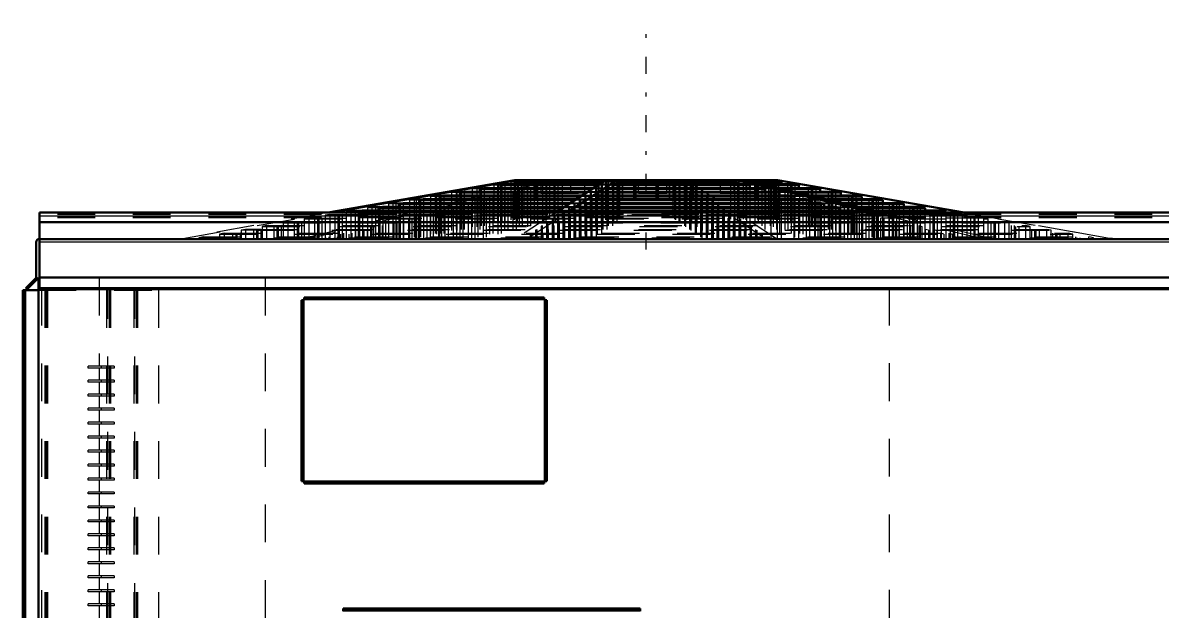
# Model space of a CAD drawing. Header units: inches. Extents: x -30.4 to 30.2, y -6.6 to 60.3.
# Drawn here: x -30.18 to 0, y 44.75 to 60.33 of the extents above; entities that cross this region are included whole.
import ezdxf

# ---------------------------------------------------------------- set-up
doc = ezdxf.new("R2010")
doc.units = ezdxf.units.IN
doc.header["$MEASUREMENT"] = 0
doc.linetypes.add('Center', pattern=[1.5, 0.45, -0.5, 0.05, -0.5])
doc.linetypes.add('Dashed', pattern=[2, 1, -1])
for name, color, linetype, lineweight in [('AM_0', 7, 'Continuous', 50), ('AM_4', 3, 'Continuous', 25), ('AM_7', 7, 'Center', 25), ('AM_9', 6, 'Dashed', 25)]:
    doc.layers.add(name, color=color, linetype=linetype, lineweight=lineweight)

msp = doc.modelspace()

# ---------------------------------------------------------------- linework, layer by layer
at = {"layer": 'AM_0'}
for p, q in [((-17.147, 56.158), (-22.088, 55.3)), ((-22.007, 55.3), (-17.066, 56.158)), ((-10.189, 56.158), (-17.147, 56.158)), ((-16.824, 56.158), (-16.824, 56.129)), ((-14.74, 56.158), (-16.065, 55.3)), ((-15.762, 55.3), (-14.438, 56.158)), ((-14.373, 56.158), (-14.373, 56.129)), ((-11.439, 56.158), (-11.439, 56.129)), ((-11.262, 56.158), (-7.644, 55.3)), ((-7.423, 55.3), (-11.04, 56.158)), ((-10.355, 56.129), (-10.355, 56.158)), ((-10.189, 56.158), (-5.248, 55.3)), ((-18.489, 55.851), (-18.605, 55.829)), ((-18.489, 55.851), (-15.215, 55.851)), ((-17.96, 55.948), (-18.076, 55.927)), ((-18.076, 55.927), (-18.076, 55.851)), ((-18.076, 55.927), (-15.1, 55.927)), ((-17.96, 55.948), (-15.067, 55.948)), ((-17.41, 56.05), (-17.526, 56.028)), ((-17.526, 56.028), (-17.526, 55.948)), ((-17.526, 56.028), (-14.942, 56.028)), ((-17.41, 56.05), (-14.912, 56.05)), ((-16.98, 56.129), (-17.087, 56.109)), ((-17.087, 56.109), (-14.816, 56.109)), ((-17.087, 56.109), (-17.087, 56.05)), ((-16.98, 56.129), (-14.785, 56.129)), ((-14.819, 55.851), (-14.85, 55.829)), ((-14.819, 55.851), (-10.22, 55.851)), ((-14.678, 55.948), (-14.709, 55.927)), ((-14.709, 55.927), (-10.522, 55.927)), ((-14.709, 55.927), (-14.709, 55.851)), ((-14.678, 55.948), (-10.607, 55.948)), ((-14.53, 56.05), (-14.561, 56.028)), ((-14.561, 56.028), (-10.925, 56.028)), ((-14.561, 56.028), (-14.561, 55.948)), ((-14.53, 56.05), (-11.01, 56.05)), ((-14.415, 56.129), (-14.444, 56.109)), ((-14.444, 56.109), (-11.246, 56.109)), ((-14.444, 56.109), (-14.444, 56.05)), ((-14.415, 56.129), (-11.325, 56.129)), ((-11.246, 56.109), (-11.325, 56.129)), ((-11.246, 56.109), (-11.246, 56.05)), ((-10.925, 56.028), (-11.01, 56.05)), ((-10.925, 56.028), (-10.925, 55.948)), ((-10.915, 56.129), (-10.194, 56.129)), ((-10.818, 56.109), (-10.083, 56.109)), ((-10.522, 55.927), (-10.607, 55.948)), ((-10.567, 56.05), (-9.749, 56.05)), ((-10.522, 55.927), (-10.522, 55.851)), ((-10.477, 56.028), (-9.629, 56.028)), ((-10.135, 55.829), (-10.22, 55.851)), ((-10.083, 56.109), (-10.194, 56.129)), ((-10.139, 55.948), (-9.18, 55.948)), ((-10.083, 56.05), (-10.083, 56.109)), ((-10.049, 55.927), (-9.06, 55.927)), ((-9.629, 56.028), (-9.749, 56.05)), ((-9.727, 55.851), (-8.633, 55.851)), ((-9.629, 55.948), (-9.629, 56.028)), ((-9.06, 55.927), (-9.18, 55.948)), ((-9.06, 55.851), (-9.06, 55.927)), ((-8.513, 55.829), (-8.633, 55.851)), ((-20.105, 55.552), (-20.221, 55.531)), ((-20.105, 55.552), (-15.675, 55.552)), ((-19.566, 55.652), (-19.682, 55.63)), ((-19.682, 55.63), (-19.682, 55.552)), ((-19.682, 55.63), (-15.557, 55.63)), ((-19.566, 55.652), (-15.524, 55.652)), ((-19.027, 55.751), (-19.144, 55.73)), ((-19.144, 55.73), (-19.144, 55.652)), ((-19.144, 55.73), (-15.403, 55.73)), ((-19.027, 55.751), (-15.369, 55.751)), ((-18.605, 55.829), (-18.605, 55.751)), ((-18.605, 55.829), (-15.248, 55.829)), ((-15.253, 55.552), (-15.284, 55.531)), ((-15.253, 55.552), (-9.037, 55.552)), ((-15.108, 55.652), (-15.139, 55.63)), ((-15.139, 55.63), (-9.346, 55.63)), ((-15.139, 55.63), (-15.139, 55.552)), ((-15.108, 55.652), (-9.431, 55.652)), ((-14.964, 55.751), (-14.995, 55.73)), ((-14.995, 55.73), (-9.74, 55.73)), ((-14.995, 55.73), (-14.995, 55.652)), ((-14.964, 55.751), (-9.826, 55.751)), ((-14.85, 55.829), (-10.135, 55.829)), ((-14.85, 55.829), (-14.85, 55.751)), ((-10.135, 55.829), (-10.135, 55.751)), ((-9.74, 55.73), (-9.826, 55.751)), ((-9.74, 55.73), (-9.74, 55.652)), ((-9.637, 55.829), (-8.513, 55.829)), ((-9.346, 55.63), (-9.431, 55.652)), ((-9.346, 55.63), (-9.346, 55.552)), ((-9.295, 55.751), (-8.076, 55.751)), ((-9.217, 55.73), (-7.955, 55.73)), ((-8.952, 55.531), (-9.037, 55.552)), ((-8.889, 55.652), (-7.518, 55.652)), ((-8.798, 55.63), (-7.398, 55.63)), ((-8.513, 55.751), (-8.513, 55.829)), ((-8.469, 55.552), (-6.96, 55.552)), ((-7.955, 55.73), (-8.076, 55.751)), ((-7.955, 55.652), (-7.955, 55.73)), ((-7.398, 55.63), (-7.518, 55.652)), ((-7.398, 55.552), (-7.398, 55.63)), ((-6.84, 55.531), (-6.96, 55.552)), ((29.735, 55.3), (-29.735, 55.3)), ((-29.735, 55.3), (-29.735, 53.271)), ((-21.182, 55.353), (-21.298, 55.332)), ((-21.298, 55.332), (-21.298, 55.3)), ((-21.298, 55.332), (-16.017, 55.332)), ((-21.182, 55.353), (-15.984, 55.353)), ((-20.644, 55.453), (-20.76, 55.431)), ((-20.76, 55.431), (-20.76, 55.353)), ((-20.76, 55.431), (-15.863, 55.431)), ((-20.644, 55.453), (-15.83, 55.453)), ((-20.221, 55.531), (-20.221, 55.453)), ((-20.221, 55.531), (-15.709, 55.531)), ((-15.541, 55.353), (-15.572, 55.332)), ((-15.572, 55.332), (-8.163, 55.332)), ((-15.572, 55.332), (-15.572, 55.3)), ((-15.541, 55.353), (-8.248, 55.353)), ((-15.397, 55.453), (-15.428, 55.431)), ((-15.428, 55.431), (-8.557, 55.431)), ((-15.428, 55.431), (-15.428, 55.353)), ((-15.397, 55.453), (-8.642, 55.453)), ((-15.284, 55.531), (-8.952, 55.531)), ((-15.284, 55.531), (-15.284, 55.453)), ((-8.952, 55.531), (-8.952, 55.453)), ((-8.557, 55.431), (-8.642, 55.453)), ((-8.557, 55.431), (-8.557, 55.353)), ((-8.379, 55.531), (-6.84, 55.531)), ((-8.163, 55.332), (-8.248, 55.353)), ((-8.163, 55.332), (-8.163, 55.3)), ((-8.049, 55.453), (-6.402, 55.453)), ((-7.959, 55.431), (-6.282, 55.431)), ((-7.63, 55.353), (-5.845, 55.353)), ((-7.54, 55.332), (-5.725, 55.332)), ((-6.84, 55.453), (-6.84, 55.531)), ((-6.282, 55.431), (-6.402, 55.453)), ((-6.282, 55.353), (-6.282, 55.431)), ((-5.725, 55.332), (-5.845, 55.353)), ((-5.725, 55.3), (-5.725, 55.332)), ((29.735, 55.05), (-29.735, 55.05)), ((-29.828, 54.52), (-29.828, 53.587)), ((-29.764, 54.6), (29.764, 54.6)), ((-29.764, 54.6), (-29.764, 54.598)), ((-29.837, 53.563), (-30.096, 53.304)), ((-30.064, 53.271), (-29.762, 53.573)), ((-29.764, 53.572), (-29.764, 4.492)), ((-29.762, 53.573), (-29.735, 53.573)), ((-30.181, 53.25), (-30.181, 28.425)), ((-30.181, 53.25), (-29.764, 53.25)), ((-30.147, 53.25), (-30.147, 28.425)), ((-30.096, 53.304), (-30.064, 53.271)), ((29.735, 53.304), (-29.735, 53.304)), ((29.735, 53.271), (-29.735, 53.271)), ((-22.733, 52.986), (-22.8, 52.986)), ((-22.8, 52.986), (-22.8, 48.194)), ((-22.766, 52.986), (-22.766, 48.194)), ((-16.368, 53.054), (-22.732, 53.054)), ((-22.732, 53.054), (-22.732, 52.986)), ((-16.368, 53.02), (-22.732, 53.02)), ((-16.368, 53.054), (-16.368, 52.986)), ((-16.3, 52.986), (-16.367, 52.986)), ((-16.334, 52.986), (-16.334, 48.194)), ((-16.3, 52.986), (-16.3, 48.194)), ((-22.733, 48.194), (-22.8, 48.194)), ((-22.732, 48.127), (-22.732, 48.194)), ((-16.368, 48.161), (-22.732, 48.161)), ((-16.368, 48.127), (-22.732, 48.127)), ((-16.368, 48.127), (-16.368, 48.194)), ((-16.3, 48.194), (-16.367, 48.194)), ((-21.692, 44.748), (-21.692, 44.815)), ((-13.828, 44.815), (-21.692, 44.815)), ((-13.828, 44.781), (-21.692, 44.781)), ((-13.828, 44.748), (-13.828, 44.815))]:
    msp.add_line(p, q, dxfattribs=at)
for centre, radius, start, end in [((-29.747, 54.52), 0.08, 90, 180), ((-29.861, 53.587), 0.034, 315, 0)]:
    msp.add_arc(centre, radius, start, end, dxfattribs=at)
at = {"layer": 'AM_4'}
for p, q in [((29.735, 55.21), (-29.735, 55.21)), ((29.735, 54.52), (-29.735, 54.52)), ((29.735, 53.587), (-29.735, 53.587)), ((29.735, 53.563), (-29.735, 53.563)), ((-30.113, 53.25), (-30.113, 28.425)), ((-22.733, 52.986), (-22.733, 48.194)), ((-16.368, 52.987), (-22.732, 52.987)), ((-16.367, 52.986), (-16.367, 48.194)), ((-16.368, 48.194), (-22.732, 48.194)), ((-13.828, 44.748), (-21.692, 44.748))]:
    msp.add_line(p, q, dxfattribs=at)
at = {"layer": 'AM_7'}
msp.add_line((-13.668, 54.327), (-13.668, 60.326), dxfattribs=at)
at = {"layer": 'AM_9'}
for p, q in [((-22.794, 54.617), (-16.296, 56.158)), ((-16.074, 56.158), (-22.572, 54.617)), ((-16.98, 56.158), (-16.98, 54.6)), ((-16.905, 56.158), (-16.905, 54.6)), ((-16.633, 55.66), (-16.633, 56.158)), ((-16.609, 55.66), (-16.609, 56.158)), ((-16.572, 55.66), (-16.572, 56.158)), ((-16.549, 55.66), (-16.549, 56.158)), ((-16.46, 56.158), (-16.46, 55.818)), ((-16.118, 56.158), (-16.118, 54.6)), ((-16.085, 55.818), (-16.085, 56.158)), ((-15.897, 56.158), (-15.897, 54.6)), ((-15.665, 55.818), (-15.665, 56.158)), ((-15.29, 55.818), (-15.29, 56.158)), ((-14.982, 55.66), (-14.982, 56.158)), ((-14.971, 55.66), (-14.971, 56.158)), ((-14.922, 55.66), (-14.922, 56.158)), ((-14.912, 55.66), (-14.912, 56.158)), ((-14.676, 56.158), (-14.676, 54.6)), ((-14.401, 55.66), (-14.401, 56.158)), ((-14.386, 55.66), (-14.386, 56.158)), ((-14.298, 55.66), (-14.298, 56.158)), ((-14.285, 55.66), (-14.285, 56.158)), ((-13.993, 55.66), (-13.993, 56.158)), ((-13.978, 55.66), (-13.978, 56.158)), ((-13.947, 55.66), (-13.947, 56.158)), ((-13.935, 55.66), (-13.935, 56.158)), ((-13.875, 55.818), (-13.875, 56.158)), ((-13.401, 55.66), (-13.401, 56.158)), ((-13.389, 55.66), (-13.389, 56.158)), ((-13.358, 55.66), (-13.358, 56.158)), ((-13.343, 55.66), (-13.343, 56.158)), ((-13.125, 55.818), (-13.125, 56.158)), ((-13.051, 55.66), (-13.051, 56.158)), ((-13.038, 55.66), (-13.038, 56.158)), ((-12.963, 56.158), (-12.963, 54.6)), ((-12.95, 55.66), (-12.95, 56.158)), ((-12.935, 55.66), (-12.935, 56.158)), ((-10.519, 54.617), (-12.898, 56.158)), ((-12.66, 56.158), (-12.66, 54.6)), ((-12.596, 56.158), (-10.217, 54.617)), ((-12.424, 55.66), (-12.424, 56.158)), ((-12.414, 55.66), (-12.414, 56.158)), ((-12.365, 55.66), (-12.365, 56.158)), ((-12.354, 55.66), (-12.354, 56.158)), ((-11.71, 56.158), (-11.71, 55.818)), ((-11.335, 55.818), (-11.335, 56.158)), ((-11.218, 56.158), (-11.218, 54.6)), ((-10.915, 55.818), (-10.915, 56.158)), ((-10.787, 55.66), (-10.787, 56.158)), ((-10.764, 55.66), (-10.764, 56.158)), ((-10.727, 55.66), (-10.727, 56.158)), ((-10.703, 55.66), (-10.703, 56.158)), ((-10.54, 55.818), (-10.54, 56.158)), ((-10.512, 56.158), (-10.512, 54.6)), ((-10.431, 56.158), (-10.431, 54.6)), ((-1.394, 54.617), (-10.27, 56.158)), ((-18.703, 55.851), (-18.823, 55.829)), ((-18.703, 55.851), (-18.703, 54.6)), ((-18.489, 55.851), (-18.703, 55.851)), ((-18.686, 55.829), (-18.57, 55.851)), ((-18.57, 55.851), (-18.57, 54.6)), ((-18.489, 55.851), (-18.489, 54.6)), ((-18.156, 55.948), (-18.276, 55.927)), ((-18.276, 55.927), (-18.276, 54.6)), ((-18.076, 55.927), (-18.276, 55.927)), ((-18.157, 55.927), (-18.041, 55.948)), ((-18.157, 55.927), (-18.157, 54.6)), ((-18.156, 55.948), (-18.156, 54.6)), ((-17.96, 55.948), (-18.156, 55.948)), ((-18.076, 55.851), (-18.076, 54.6)), ((-18.041, 55.948), (-18.041, 54.6)), ((-17.96, 55.948), (-17.96, 54.6)), ((-17.587, 56.05), (-17.707, 56.028)), ((-17.526, 56.028), (-17.707, 56.028)), ((-17.707, 56.028), (-17.707, 54.6)), ((-17.607, 56.028), (-17.491, 56.05)), ((-17.607, 56.028), (-17.607, 54.6)), ((-17.587, 56.05), (-17.587, 54.6)), ((-17.41, 56.05), (-17.587, 56.05)), ((-17.526, 55.948), (-17.526, 54.6)), ((-17.491, 56.05), (-17.491, 54.6)), ((-17.41, 56.05), (-17.41, 54.6)), ((-17.337, 55.851), (-17.337, 54.6)), ((-17.142, 56.129), (-17.253, 56.109)), ((-17.253, 56.109), (-17.253, 54.6)), ((-17.087, 56.109), (-17.253, 56.109)), ((-17.168, 56.109), (-17.061, 56.129)), ((-17.168, 56.109), (-17.168, 54.6)), ((-17.142, 56.129), (-17.142, 54.6)), ((-16.98, 56.129), (-17.142, 56.129)), ((-17.116, 55.851), (-17.116, 54.6)), ((-17.087, 56.05), (-17.087, 54.6)), ((-17.061, 56.129), (-17.061, 54.6)), ((-17.035, 55.927), (-17.035, 54.6)), ((-16.98, 56.129), (-16.98, 54.6)), ((-16.95, 55.948), (-16.95, 54.6)), ((-16.824, 56.129), (-16.824, 54.6)), ((-16.814, 55.927), (-16.814, 54.6)), ((-16.729, 55.948), (-16.729, 54.6)), ((-16.633, 56.028), (-16.633, 54.6)), ((-16.548, 56.05), (-16.548, 54.6)), ((-16.411, 56.028), (-16.411, 54.6)), ((-16.326, 56.05), (-16.326, 54.6)), ((-16.311, 56.109), (-16.311, 54.6)), ((-16.233, 56.129), (-16.233, 54.6)), ((-16.09, 56.109), (-16.09, 54.6)), ((-16.011, 56.129), (-16.011, 54.6)), ((-14.819, 55.851), (-15.215, 55.851)), ((-15.153, 55.829), (-15.122, 55.851)), ((-15.122, 55.851), (-15.122, 54.6)), ((-14.709, 55.927), (-15.1, 55.927)), ((-14.678, 55.948), (-15.067, 55.948)), ((-15.011, 55.927), (-14.98, 55.948)), ((-15.011, 55.927), (-15.011, 54.6)), ((-14.98, 55.948), (-14.98, 54.6)), ((-14.561, 56.028), (-14.942, 56.028)), ((-14.53, 56.05), (-14.912, 56.05)), ((-14.864, 56.028), (-14.833, 56.05)), ((-14.864, 56.028), (-14.864, 54.6)), ((-14.833, 56.05), (-14.833, 54.6)), ((-14.819, 55.851), (-14.819, 54.6)), ((-14.444, 56.109), (-14.816, 56.109)), ((-14.415, 56.129), (-14.785, 56.129)), ((-14.746, 56.109), (-14.717, 56.129)), ((-14.746, 56.109), (-14.746, 54.6)), ((-14.717, 56.129), (-14.717, 54.6)), ((-14.709, 55.851), (-14.709, 54.6)), ((-14.678, 55.948), (-14.678, 54.6)), ((-14.561, 55.948), (-14.561, 54.6)), ((-14.53, 56.05), (-14.53, 54.6)), ((-14.444, 56.05), (-14.444, 54.6)), ((-14.415, 56.129), (-14.415, 54.6)), ((-14.373, 56.129), (-14.373, 54.6)), ((-12.921, 56.129), (-12.921, 54.6)), ((-12.892, 56.109), (-12.892, 54.6)), ((-12.806, 56.05), (-12.806, 54.6)), ((-12.775, 56.028), (-12.775, 54.6)), ((-12.658, 55.948), (-12.658, 54.6)), ((-12.627, 55.927), (-12.627, 54.6)), ((-12.619, 56.129), (-12.619, 54.6)), ((-12.59, 56.109), (-12.59, 54.6)), ((-12.517, 55.851), (-12.517, 54.6)), ((-12.503, 56.05), (-12.503, 54.6)), ((-12.472, 56.028), (-12.472, 54.6)), ((-12.356, 55.948), (-12.356, 54.6)), ((-12.325, 55.927), (-12.325, 54.6)), ((-12.214, 55.851), (-12.214, 54.6)), ((-11.439, 56.129), (-11.439, 54.6)), ((-10.915, 56.129), (-11.325, 56.129)), ((-11.325, 56.129), (-11.325, 54.6)), ((-11.246, 56.05), (-11.246, 54.6)), ((-10.818, 56.109), (-11.233, 56.109)), ((-11.103, 56.129), (-11.103, 54.6)), ((-11.103, 56.129), (-11.025, 56.109)), ((-11.025, 56.109), (-11.025, 54.6)), ((-10.567, 56.05), (-11.01, 56.05)), ((-11.01, 56.05), (-11.01, 54.6)), ((-10.925, 55.948), (-10.925, 54.6)), ((-10.477, 56.028), (-10.91, 56.028)), ((-10.788, 56.05), (-10.788, 54.6)), ((-10.788, 56.05), (-10.703, 56.028)), ((-10.703, 56.028), (-10.703, 54.6)), ((-10.139, 55.948), (-10.607, 55.948)), ((-10.607, 55.948), (-10.607, 54.6)), ((-10.522, 55.851), (-10.522, 54.6)), ((-10.049, 55.927), (-10.508, 55.927)), ((-10.386, 55.948), (-10.386, 54.6)), ((-10.386, 55.948), (-10.301, 55.927)), ((-10.356, 56.129), (-10.356, 54.6)), ((-10.355, 54.6), (-10.355, 56.129)), ((-10.301, 55.927), (-10.301, 54.6)), ((-10.275, 56.129), (-10.275, 54.6)), ((-10.249, 56.109), (-10.249, 54.6)), ((-10.22, 55.851), (-9.727, 55.851)), ((-10.22, 55.851), (-10.22, 54.6)), ((-10.194, 54.6), (-10.194, 56.129)), ((-10.168, 56.109), (-10.168, 54.6)), ((-10.083, 54.6), (-10.083, 56.05)), ((-9.999, 55.851), (-9.999, 54.6)), ((-9.999, 55.851), (-9.914, 55.829)), ((-9.926, 56.05), (-9.926, 54.6)), ((-9.845, 56.05), (-9.845, 54.6)), ((-9.81, 56.028), (-9.81, 54.6)), ((-9.749, 54.6), (-9.749, 56.05)), ((-9.729, 56.028), (-9.729, 54.6)), ((-9.629, 54.6), (-9.629, 55.948)), ((-9.376, 55.948), (-9.376, 54.6)), ((-9.295, 55.948), (-9.295, 54.6)), ((-9.26, 55.927), (-9.26, 54.6)), ((-9.18, 54.6), (-9.18, 55.948)), ((-9.179, 55.927), (-9.179, 54.6)), ((-9.06, 54.6), (-9.06, 55.851)), ((-8.847, 55.851), (-8.847, 54.6)), ((-8.766, 55.851), (-8.766, 54.6)), ((-8.633, 54.6), (-8.633, 55.851)), ((-20.376, 55.552), (-20.496, 55.531)), ((-20.376, 55.552), (-20.376, 54.6)), ((-20.105, 55.552), (-20.376, 55.552)), ((-20.302, 55.531), (-20.186, 55.552)), ((-20.186, 55.552), (-20.186, 54.6)), ((-20.105, 55.552), (-20.105, 54.6)), ((-19.818, 55.652), (-19.938, 55.63)), ((-19.682, 55.63), (-19.938, 55.63)), ((-19.938, 55.63), (-19.938, 54.6)), ((-19.818, 55.652), (-19.818, 54.6)), ((-19.566, 55.652), (-19.818, 55.652)), ((-19.763, 55.63), (-19.647, 55.652)), ((-19.763, 55.63), (-19.763, 54.6)), ((-19.682, 55.552), (-19.682, 54.6)), ((-19.647, 55.652), (-19.647, 54.6)), ((-19.566, 55.652), (-19.566, 54.6)), ((-19.26, 55.751), (-19.381, 55.73)), ((-19.144, 55.73), (-19.381, 55.73)), ((-19.381, 55.73), (-19.381, 54.6)), ((-19.26, 55.751), (-19.26, 54.6)), ((-19.027, 55.751), (-19.26, 55.751)), ((-19.225, 55.73), (-19.108, 55.751)), ((-19.225, 55.73), (-19.225, 54.6)), ((-19.144, 55.652), (-19.144, 54.6)), ((-19.108, 55.751), (-19.108, 54.6)), ((-19.027, 55.751), (-19.027, 54.6)), ((-18.605, 55.829), (-18.823, 55.829)), ((-18.823, 55.829), (-18.823, 54.6)), ((-18.686, 55.829), (-18.686, 54.6)), ((-18.605, 55.751), (-18.605, 54.6)), ((-18.521, 55.552), (-18.521, 54.6)), ((-18.299, 55.552), (-18.299, 54.6)), ((-18.211, 55.63), (-18.211, 54.6)), ((-18.126, 55.652), (-18.126, 54.6)), ((-17.99, 55.63), (-17.99, 54.6)), ((-17.905, 55.652), (-17.905, 54.6)), ((-17.817, 55.73), (-17.817, 54.6)), ((-17.731, 55.751), (-17.731, 54.6)), ((-17.596, 55.73), (-17.596, 54.6)), ((-17.51, 55.751), (-17.51, 54.6)), ((-17.422, 55.829), (-17.422, 54.6)), ((-17.201, 55.829), (-17.201, 54.6)), ((-16.633, 55.66), (-13.935, 55.66)), ((-16.46, 55.818), (-15.29, 55.818)), ((-15.253, 55.552), (-15.675, 55.552)), ((-15.586, 55.531), (-15.555, 55.552)), ((-15.139, 55.63), (-15.557, 55.63)), ((-15.555, 55.552), (-15.555, 54.6)), ((-15.108, 55.652), (-15.524, 55.652)), ((-15.441, 55.63), (-15.41, 55.652)), ((-15.441, 55.63), (-15.441, 54.6)), ((-15.41, 55.652), (-15.41, 54.6)), ((-14.995, 55.73), (-15.403, 55.73)), ((-14.964, 55.751), (-15.369, 55.751)), ((-15.297, 55.73), (-15.266, 55.751)), ((-15.297, 55.73), (-15.297, 54.6)), ((-15.266, 55.751), (-15.266, 54.6)), ((-15.253, 55.552), (-15.253, 54.6)), ((-14.85, 55.829), (-15.248, 55.829)), ((-15.153, 55.829), (-15.153, 54.6)), ((-15.139, 55.552), (-15.139, 54.6)), ((-15.108, 55.652), (-15.108, 54.6)), ((-14.995, 55.652), (-14.995, 54.6)), ((-14.964, 55.751), (-14.964, 54.6)), ((-14.85, 55.751), (-14.85, 54.6)), ((-13.875, 55.818), (-13.125, 55.818)), ((-13.401, 55.66), (-10.703, 55.66)), ((-12.486, 55.829), (-12.486, 54.6)), ((-12.372, 55.751), (-12.372, 54.6)), ((-12.341, 55.73), (-12.341, 54.6)), ((-12.228, 55.652), (-12.228, 54.6)), ((-12.197, 55.63), (-12.197, 54.6)), ((-12.183, 55.829), (-12.183, 54.6)), ((-12.083, 55.552), (-12.083, 54.6)), ((-12.07, 55.751), (-12.07, 54.6)), ((-12.039, 55.73), (-12.039, 54.6)), ((-11.926, 55.652), (-11.926, 54.6)), ((-11.895, 55.63), (-11.895, 54.6)), ((-11.781, 55.552), (-11.781, 54.6)), ((-11.71, 55.818), (-10.54, 55.818)), ((-10.135, 55.751), (-10.135, 54.6)), ((-9.637, 55.829), (-10.125, 55.829)), ((-9.914, 55.829), (-9.914, 54.6)), ((-9.826, 55.751), (-9.295, 55.751)), ((-9.826, 55.751), (-9.826, 54.6)), ((-9.74, 55.652), (-9.74, 54.6)), ((-9.217, 55.73), (-9.737, 55.73)), ((-9.605, 55.751), (-9.605, 54.6)), ((-9.605, 55.751), (-9.519, 55.73)), ((-9.519, 55.73), (-9.519, 54.6)), ((-8.889, 55.652), (-9.431, 55.652)), ((-9.431, 55.652), (-9.431, 54.6)), ((-9.346, 55.552), (-9.346, 54.6)), ((-8.798, 55.63), (-9.342, 55.63)), ((-9.21, 55.652), (-9.21, 54.6)), ((-9.21, 55.652), (-9.125, 55.63)), ((-9.125, 55.63), (-9.125, 54.6)), ((-8.469, 55.552), (-9.037, 55.552)), ((-9.037, 55.552), (-9.037, 54.6)), ((-8.815, 55.552), (-8.815, 54.6)), ((-8.815, 55.552), (-8.73, 55.531)), ((-8.731, 55.829), (-8.731, 54.6)), ((-8.65, 55.829), (-8.65, 54.6)), ((-8.513, 54.6), (-8.513, 55.751)), ((-8.309, 55.751), (-8.309, 54.6)), ((-8.228, 55.751), (-8.228, 54.6)), ((-8.192, 55.73), (-8.192, 54.6)), ((-8.111, 55.73), (-8.111, 54.6)), ((-8.076, 54.6), (-8.076, 55.751)), ((-7.955, 54.6), (-7.955, 55.652)), ((-7.77, 55.652), (-7.77, 54.6)), ((-7.689, 55.652), (-7.689, 54.6)), ((-7.654, 55.63), (-7.654, 54.6)), ((-7.573, 55.63), (-7.573, 54.6)), ((-7.518, 54.6), (-7.518, 55.652)), ((-7.398, 54.6), (-7.398, 55.552)), ((-7.231, 55.552), (-7.231, 54.6)), ((-7.15, 55.552), (-7.15, 54.6)), ((-6.96, 54.6), (-6.96, 55.552)), ((29.735, 55.25), (-29.735, 55.25)), ((-22.088, 55.3), (-26.023, 54.617)), ((-25.942, 54.617), (-22.007, 55.3)), ((-22.049, 55.254), (-22.169, 55.232)), ((-22.169, 55.232), (-22.169, 54.6)), ((-22.169, 55.232), (-5.167, 55.232)), ((-22.049, 55.254), (-22.049, 54.6)), ((-22.049, 55.254), (-7.853, 55.254)), ((-21.918, 55.232), (-21.803, 55.254)), ((-21.918, 55.232), (-21.918, 54.6)), ((-21.722, 55.254), (-21.837, 55.232)), ((-21.837, 55.232), (-21.837, 54.6)), ((-21.803, 55.254), (-21.803, 54.6)), ((-21.722, 55.254), (-21.722, 54.6)), ((-21.491, 55.353), (-21.611, 55.332)), ((-21.298, 55.332), (-21.611, 55.332)), ((-21.611, 55.332), (-21.611, 54.6)), ((-21.491, 55.353), (-21.491, 54.6)), ((-21.182, 55.353), (-21.491, 55.353)), ((-21.379, 55.332), (-21.263, 55.353)), ((-21.379, 55.332), (-21.379, 54.6)), ((-21.298, 55.3), (-21.298, 54.6)), ((-21.263, 55.353), (-21.263, 54.6)), ((-21.182, 55.353), (-21.182, 54.6)), ((-20.934, 55.453), (-21.054, 55.431)), ((-20.769, 55.431), (-21.054, 55.431)), ((-21.054, 55.431), (-21.054, 54.6)), ((-20.934, 55.453), (-20.934, 54.6)), ((-20.65, 55.453), (-20.934, 55.453)), ((-20.841, 55.431), (-20.725, 55.453)), ((-20.841, 55.431), (-20.841, 54.6)), ((-20.76, 55.353), (-20.76, 54.6)), ((-20.725, 55.453), (-20.725, 54.6)), ((-20.644, 55.453), (-20.644, 54.6)), ((-20.221, 55.531), (-20.496, 55.531)), ((-20.496, 55.531), (-20.496, 54.6)), ((-20.302, 55.531), (-20.302, 54.6)), ((-20.221, 55.453), (-20.221, 54.6)), ((-19.789, 55.232), (-19.789, 54.6)), ((-19.704, 55.254), (-19.704, 54.6)), ((-19.567, 55.232), (-19.567, 54.6)), ((-19.483, 55.254), (-19.483, 54.6)), ((-19.394, 55.332), (-19.394, 54.6)), ((-19.309, 55.353), (-19.309, 54.6)), ((-19.173, 55.332), (-19.173, 54.6)), ((-19.088, 55.353), (-19.088, 54.6)), ((-19, 55.431), (-19, 54.6)), ((-18.915, 55.453), (-18.915, 54.6)), ((-18.779, 55.431), (-18.779, 54.6)), ((-18.694, 55.453), (-18.694, 54.6)), ((-18.606, 55.531), (-18.606, 54.6)), ((-18.384, 55.531), (-18.384, 54.6)), ((-16.065, 55.3), (-17.119, 54.617)), ((-16.817, 54.617), (-15.762, 55.3)), ((-16.019, 55.232), (-15.988, 55.254)), ((-16.019, 55.232), (-16.019, 54.6)), ((-15.572, 55.332), (-16.017, 55.332)), ((-15.988, 55.254), (-15.988, 54.6)), ((-15.541, 55.353), (-15.984, 55.353)), ((-15.875, 55.332), (-15.844, 55.353)), ((-15.875, 55.332), (-15.875, 54.6)), ((-15.428, 55.431), (-15.863, 55.431)), ((-15.844, 55.353), (-15.844, 54.6)), ((-15.397, 55.453), (-15.83, 55.453)), ((-15.73, 55.431), (-15.699, 55.453)), ((-15.73, 55.431), (-15.73, 54.6)), ((-15.686, 55.254), (-15.717, 55.232)), ((-15.717, 55.232), (-15.717, 54.6)), ((-15.284, 55.531), (-15.709, 55.531)), ((-15.699, 55.453), (-15.699, 54.6)), ((-15.686, 55.254), (-15.686, 54.6)), ((-15.586, 55.531), (-15.586, 54.6)), ((-15.572, 55.3), (-15.572, 54.6)), ((-15.541, 55.353), (-15.541, 54.6)), ((-15.428, 55.353), (-15.428, 54.6)), ((-15.397, 55.453), (-15.397, 54.6)), ((-15.284, 55.453), (-15.284, 54.6)), ((-12.052, 55.531), (-12.052, 54.6)), ((-11.939, 55.453), (-11.939, 54.6)), ((-11.908, 55.431), (-11.908, 54.6)), ((-11.795, 55.353), (-11.795, 54.6)), ((-11.764, 55.332), (-11.764, 54.6)), ((-11.75, 55.531), (-11.75, 54.6)), ((-11.65, 55.254), (-11.65, 54.6)), ((-11.637, 55.453), (-11.637, 54.6)), ((-11.619, 55.232), (-11.619, 54.6)), ((-11.606, 55.431), (-11.606, 54.6)), ((-11.492, 55.353), (-11.492, 54.6)), ((-11.461, 55.332), (-11.461, 54.6)), ((-11.348, 55.254), (-11.348, 54.6)), ((-11.317, 55.232), (-11.317, 54.6)), ((-8.952, 55.453), (-8.952, 54.6)), ((-8.379, 55.531), (-8.942, 55.531)), ((-8.73, 55.531), (-8.73, 54.6)), ((-8.642, 55.453), (-8.642, 54.6)), ((-8.629, 55.453), (-8.049, 55.453)), ((-8.557, 55.353), (-8.557, 54.6)), ((-7.959, 55.431), (-8.543, 55.431)), ((-8.421, 55.453), (-8.421, 54.6)), ((-8.421, 55.453), (-8.336, 55.431)), ((-8.336, 55.431), (-8.336, 54.6)), ((-7.63, 55.353), (-8.248, 55.353)), ((-8.248, 55.353), (-8.248, 54.6)), ((-8.163, 55.3), (-8.163, 54.6)), ((-7.54, 55.332), (-8.148, 55.332)), ((-8.027, 55.353), (-8.027, 54.6)), ((-8.027, 55.353), (-7.942, 55.332)), ((-7.942, 55.332), (-7.942, 54.6)), ((-7.853, 55.254), (-7.853, 54.6)), ((-7.769, 55.232), (-7.853, 55.254)), ((-5.287, 55.254), (-7.838, 55.254)), ((-7.769, 55.232), (-7.769, 54.6)), ((-7.644, 55.3), (-4.764, 54.617)), ((-7.632, 55.254), (-7.632, 54.6)), ((-7.632, 55.254), (-7.547, 55.232)), ((-7.547, 55.232), (-7.547, 54.6)), ((-4.542, 54.617), (-7.423, 55.3)), ((-7.115, 55.531), (-7.115, 54.6)), ((-7.034, 55.531), (-7.034, 54.6)), ((-6.84, 54.6), (-6.84, 55.453)), ((-6.692, 55.453), (-6.692, 54.6)), ((-6.611, 55.453), (-6.611, 54.6)), ((-6.576, 55.431), (-6.576, 54.6)), ((-6.495, 55.431), (-6.495, 54.6)), ((-6.402, 54.6), (-6.402, 55.453)), ((-6.282, 54.6), (-6.282, 55.353)), ((-6.154, 55.353), (-6.154, 54.6)), ((-6.073, 55.353), (-6.073, 54.6)), ((-6.038, 55.332), (-6.038, 54.6)), ((-5.957, 55.332), (-5.957, 54.6)), ((-5.845, 54.6), (-5.845, 55.353)), ((-5.725, 54.6), (-5.725, 55.3)), ((-5.614, 55.254), (-5.614, 54.6)), ((-5.533, 55.254), (-5.533, 54.6)), ((-5.499, 55.232), (-5.499, 54.6)), ((-5.418, 55.232), (-5.418, 54.6)), ((-5.287, 54.6), (-5.287, 55.254)), ((-5.167, 55.232), (-5.287, 55.254)), ((-5.248, 55.3), (-1.313, 54.617)), ((-5.167, 54.6), (-5.167, 55.232)), ((29.735, 55.2), (-29.735, 55.2)), ((29.735, 55.16), (-29.735, 55.16)), ((-23.722, 54.955), (-23.842, 54.934)), ((-23.842, 54.934), (-23.842, 54.6)), ((-23.842, 54.934), (-3.494, 54.934)), ((-23.722, 54.955), (-23.722, 54.6)), ((-23.722, 54.955), (-3.614, 54.955)), ((-23.535, 54.934), (-23.419, 54.955)), ((-23.535, 54.934), (-23.535, 54.6)), ((-23.338, 54.955), (-23.454, 54.934)), ((-23.454, 54.934), (-23.454, 54.6)), ((-23.419, 54.955), (-23.419, 54.6)), ((-23.338, 54.955), (-23.338, 54.6)), ((-23.164, 55.055), (-23.284, 55.033)), ((-23.284, 55.033), (-23.284, 54.6)), ((-23.284, 55.033), (-4.052, 55.033)), ((-23.164, 55.055), (-23.164, 54.6)), ((-23.164, 55.055), (-4.172, 55.055)), ((-22.996, 55.033), (-22.88, 55.055)), ((-22.996, 55.033), (-22.996, 54.6)), ((-22.799, 55.055), (-22.915, 55.033)), ((-22.915, 55.033), (-22.915, 54.6)), ((-22.88, 55.055), (-22.88, 54.6)), ((-22.799, 55.055), (-22.799, 54.6)), ((-22.607, 55.154), (-22.727, 55.133)), ((-22.727, 55.133), (-22.727, 54.6)), ((-22.727, 55.133), (-4.609, 55.133)), ((-22.607, 55.154), (-22.607, 54.6)), ((-22.607, 55.154), (-7.459, 55.154)), ((-22.458, 55.133), (-22.342, 55.154)), ((-22.458, 55.133), (-22.458, 54.6)), ((-22.261, 55.154), (-22.377, 55.133)), ((-22.377, 55.133), (-22.377, 54.6)), ((-22.342, 55.154), (-22.342, 54.6)), ((-22.261, 55.154), (-22.261, 54.6)), ((-20.972, 54.934), (-20.972, 54.6)), ((-20.887, 54.955), (-20.887, 54.6)), ((-20.751, 54.934), (-20.751, 54.6)), ((-20.666, 54.955), (-20.666, 54.6)), ((-20.577, 55.033), (-20.577, 54.6)), ((-20.492, 55.055), (-20.492, 54.6)), ((-20.356, 55.033), (-20.356, 54.6)), ((-20.271, 55.055), (-20.271, 54.6)), ((-20.183, 55.133), (-20.183, 54.6)), ((-20.099, 55.154), (-20.099, 54.6)), ((-19.962, 55.133), (-19.962, 54.6)), ((-19.877, 55.154), (-19.877, 54.6)), ((-16.452, 54.934), (-16.421, 54.955)), ((-16.452, 54.934), (-16.452, 54.6)), ((-16.421, 54.955), (-16.421, 54.6)), ((-16.308, 55.033), (-16.277, 55.055)), ((-16.308, 55.033), (-16.308, 54.6)), ((-16.277, 55.055), (-16.277, 54.6)), ((-16.163, 55.133), (-16.132, 55.154)), ((-16.163, 55.133), (-16.163, 54.6)), ((-16.119, 54.955), (-16.15, 54.934)), ((-16.15, 54.934), (-16.15, 54.6)), ((-16.132, 55.154), (-16.132, 54.6)), ((-16.119, 54.955), (-16.119, 54.6)), ((-15.974, 55.055), (-16.005, 55.033)), ((-16.005, 55.033), (-16.005, 54.6)), ((-15.974, 55.055), (-15.974, 54.6)), ((-15.83, 55.154), (-15.861, 55.133)), ((-15.861, 55.133), (-15.861, 54.6)), ((-15.83, 55.154), (-15.83, 54.6)), ((-11.506, 55.154), (-11.506, 54.6)), ((-11.475, 55.133), (-11.475, 54.6)), ((-11.362, 55.055), (-11.362, 54.6)), ((-11.331, 55.033), (-11.331, 54.6)), ((-11.217, 54.955), (-11.217, 54.6)), ((-11.204, 55.154), (-11.204, 54.6)), ((-11.186, 54.934), (-11.186, 54.6)), ((-11.173, 55.133), (-11.173, 54.6)), ((-11.059, 55.055), (-11.059, 54.6)), ((-11.028, 55.033), (-11.028, 54.6)), ((-10.915, 54.955), (-10.915, 54.6)), ((-10.884, 54.934), (-10.884, 54.6)), ((-7.459, 55.154), (-7.459, 54.6)), ((-7.374, 55.133), (-7.459, 55.154)), ((-4.729, 55.154), (-7.445, 55.154)), ((-7.374, 55.133), (-7.374, 54.6)), ((-7.237, 55.154), (-7.237, 54.6)), ((-7.237, 55.154), (-7.153, 55.133)), ((-7.153, 55.133), (-7.153, 54.6)), ((-7.065, 55.055), (-7.065, 54.6)), ((-6.98, 55.033), (-7.065, 55.055)), ((-6.98, 55.033), (-6.98, 54.6)), ((-6.844, 55.055), (-6.844, 54.6)), ((-6.844, 55.055), (-6.759, 55.033)), ((-6.759, 55.033), (-6.759, 54.6)), ((-6.67, 54.955), (-6.67, 54.6)), ((-6.585, 54.934), (-6.67, 54.955)), ((-6.585, 54.934), (-6.585, 54.6)), ((-6.449, 54.955), (-6.449, 54.6)), ((-6.449, 54.955), (-6.364, 54.934)), ((-6.364, 54.934), (-6.364, 54.6)), ((-5.075, 55.154), (-5.075, 54.6)), ((-4.994, 55.154), (-4.994, 54.6)), ((-4.959, 55.133), (-4.959, 54.6)), ((-4.878, 55.133), (-4.878, 54.6)), ((-4.729, 54.6), (-4.729, 55.154)), ((-4.609, 55.133), (-4.729, 55.154)), ((-4.609, 54.6), (-4.609, 55.133)), ((-4.537, 55.055), (-4.537, 54.6)), ((-4.456, 55.055), (-4.456, 54.6)), ((-4.421, 55.033), (-4.421, 54.6)), ((-4.34, 55.033), (-4.34, 54.6)), ((-4.172, 54.6), (-4.172, 55.055)), ((-4.052, 55.033), (-4.172, 55.055)), ((-4.052, 54.6), (-4.052, 55.033)), ((-3.998, 54.955), (-3.998, 54.6)), ((-3.917, 54.955), (-3.917, 54.6)), ((-3.882, 54.934), (-3.882, 54.6)), ((-3.801, 54.934), (-3.801, 54.6)), ((-3.614, 54.6), (-3.614, 54.955)), ((-3.494, 54.934), (-3.614, 54.955)), ((-3.494, 54.6), (-3.494, 54.934)), ((-25.396, 54.657), (-25.516, 54.635)), ((-25.516, 54.635), (-25.516, 54.6)), ((-25.516, 54.635), (-1.82, 54.635)), ((-25.396, 54.657), (-25.396, 54.6)), ((-25.396, 54.657), (-1.94, 54.657)), ((-25.152, 54.635), (-25.036, 54.657)), ((-25.152, 54.635), (-25.152, 54.6)), ((-24.955, 54.657), (-25.071, 54.635)), ((-25.071, 54.635), (-25.071, 54.6)), ((-25.036, 54.657), (-25.036, 54.6)), ((-24.849, 54.754), (-24.969, 54.733)), ((-24.969, 54.733), (-24.969, 54.6)), ((-24.969, 54.733), (-2.367, 54.733)), ((-24.955, 54.657), (-24.955, 54.6)), ((-24.849, 54.754), (-24.849, 54.6)), ((-24.849, 54.754), (-2.487, 54.754)), ((-24.623, 54.733), (-24.507, 54.754)), ((-24.623, 54.733), (-24.623, 54.6)), ((-24.426, 54.754), (-24.542, 54.733)), ((-24.542, 54.733), (-24.542, 54.6)), ((-24.507, 54.754), (-24.507, 54.6)), ((-24.426, 54.754), (-24.426, 54.6)), ((-24.279, 54.856), (-24.399, 54.834)), ((-24.399, 54.834), (-24.399, 54.6)), ((-24.003, 54.834), (-24.399, 54.834)), ((-24.279, 54.856), (-24.279, 54.6)), ((-23.888, 54.856), (-24.279, 54.856)), ((-24.073, 54.834), (-23.957, 54.856)), ((-24.073, 54.834), (-24.073, 54.6)), ((-23.876, 54.856), (-23.992, 54.834)), ((-23.992, 54.834), (-23.992, 54.6)), ((-23.992, 54.834), (-2.937, 54.834)), ((-23.957, 54.856), (-23.957, 54.6)), ((-23.876, 54.856), (-23.876, 54.6)), ((-23.876, 54.856), (-3.057, 54.856)), ((-22.156, 54.635), (-22.156, 54.6)), ((-22.071, 54.657), (-22.071, 54.6)), ((-21.934, 54.635), (-21.934, 54.6)), ((-21.85, 54.657), (-21.85, 54.6)), ((-21.769, 54.733), (-21.769, 54.6)), ((-21.684, 54.754), (-21.684, 54.6)), ((-21.548, 54.733), (-21.548, 54.6)), ((-21.463, 54.754), (-21.463, 54.6)), ((-21.366, 54.834), (-21.366, 54.6)), ((-21.281, 54.856), (-21.281, 54.6)), ((-21.144, 54.834), (-21.144, 54.6)), ((-21.06, 54.856), (-21.06, 54.6)), ((-16.885, 54.635), (-16.854, 54.657)), ((-16.885, 54.635), (-16.885, 54.6)), ((-16.854, 54.657), (-16.854, 54.6)), ((-16.744, 54.733), (-16.713, 54.754)), ((-16.744, 54.733), (-16.744, 54.6)), ((-16.713, 54.754), (-16.713, 54.6)), ((-16.596, 54.834), (-16.565, 54.856)), ((-16.596, 54.834), (-16.596, 54.6)), ((-16.552, 54.657), (-16.583, 54.635)), ((-16.583, 54.635), (-16.583, 54.6)), ((-16.565, 54.856), (-16.565, 54.6)), ((-16.552, 54.657), (-16.552, 54.6)), ((-16.41, 54.754), (-16.441, 54.733)), ((-16.441, 54.733), (-16.441, 54.6)), ((-16.41, 54.754), (-16.41, 54.6)), ((-16.263, 54.856), (-16.294, 54.834)), ((-16.294, 54.834), (-16.294, 54.6)), ((-16.263, 54.856), (-16.263, 54.6)), ((-11.073, 54.856), (-11.073, 54.6)), ((-11.042, 54.834), (-11.042, 54.6)), ((-10.926, 54.754), (-10.926, 54.6)), ((-10.895, 54.733), (-10.895, 54.6)), ((-10.784, 54.657), (-10.784, 54.6)), ((-10.771, 54.856), (-10.771, 54.6)), ((-10.753, 54.635), (-10.753, 54.6)), ((-10.74, 54.834), (-10.74, 54.6)), ((-10.623, 54.754), (-10.623, 54.6)), ((-10.592, 54.733), (-10.592, 54.6)), ((-10.482, 54.657), (-10.482, 54.6)), ((-10.451, 54.635), (-10.451, 54.6)), ((-6.276, 54.856), (-6.276, 54.6)), ((-6.192, 54.834), (-6.276, 54.856)), ((-6.192, 54.834), (-6.192, 54.6)), ((-6.055, 54.856), (-6.055, 54.6)), ((-6.055, 54.856), (-5.97, 54.834)), ((-5.97, 54.834), (-5.97, 54.6)), ((-5.873, 54.754), (-5.873, 54.6)), ((-5.788, 54.733), (-5.873, 54.754)), ((-5.788, 54.733), (-5.788, 54.6)), ((-5.652, 54.754), (-5.652, 54.6)), ((-5.652, 54.754), (-5.567, 54.733)), ((-5.567, 54.733), (-5.567, 54.6)), ((-5.486, 54.657), (-5.486, 54.6)), ((-5.402, 54.635), (-5.486, 54.657)), ((-5.402, 54.635), (-5.402, 54.6)), ((-5.265, 54.657), (-5.265, 54.6)), ((-5.265, 54.657), (-5.18, 54.635)), ((-5.18, 54.635), (-5.18, 54.6)), ((-3.46, 54.856), (-3.46, 54.6)), ((-3.379, 54.856), (-3.379, 54.6)), ((-3.344, 54.834), (-3.344, 54.6)), ((-3.263, 54.834), (-3.263, 54.6)), ((-3.057, 54.6), (-3.057, 54.856)), ((-2.937, 54.834), (-3.057, 54.856)), ((-2.937, 54.6), (-2.937, 54.834)), ((-2.91, 54.754), (-2.91, 54.6)), ((-2.829, 54.754), (-2.829, 54.6)), ((-2.794, 54.733), (-2.794, 54.6)), ((-2.713, 54.733), (-2.713, 54.6)), ((-2.487, 54.6), (-2.487, 54.754)), ((-2.367, 54.733), (-2.487, 54.754)), ((-2.381, 54.657), (-2.381, 54.6)), ((-2.367, 54.6), (-2.367, 54.733)), ((-2.3, 54.657), (-2.3, 54.6)), ((-2.265, 54.635), (-2.265, 54.6)), ((-2.184, 54.635), (-2.184, 54.6)), ((-1.94, 54.6), (-1.94, 54.657)), ((-1.82, 54.635), (-1.94, 54.657)), ((-1.82, 54.6), (-1.82, 54.635)), ((-26.023, 54.617), (-26.023, 54.6)), ((-26.023, 54.617), (-25.942, 54.617)), ((-25.942, 54.617), (-25.942, 54.6)), ((-22.572, 54.617), (-22.794, 54.617)), ((-22.794, 54.617), (-22.794, 54.6)), ((-22.572, 54.617), (-22.572, 54.6)), ((-17.119, 54.617), (-16.817, 54.617)), ((-17.119, 54.617), (-17.119, 54.6)), ((-16.817, 54.617), (-16.817, 54.6)), ((-10.519, 54.617), (-10.519, 54.6)), ((-10.217, 54.617), (-10.519, 54.617)), ((-10.217, 54.617), (-10.217, 54.6)), ((-4.764, 54.617), (-4.764, 54.6)), ((-4.764, 54.617), (-4.542, 54.617)), ((-4.542, 54.617), (-4.542, 54.6)), ((-1.313, 54.617), (-1.394, 54.617)), ((-1.394, 54.617), (-1.394, 54.6)), ((-1.313, 54.617), (-1.313, 54.6)), ((29.735, 53.573), (-29.735, 53.573)), ((-28.161, 53.573), (-28.161, 51.232)), ((-23.761, 53.573), (-23.761, 6)), ((-29.683, 53.308), (-29.764, 53.308)), ((-29.764, 53.25), (-26.585, 53.25)), ((-29.683, 53.308), (-29.683, 4.492)), ((-29.596, 53.25), (-29.596, 6)), ((-29.562, 53.25), (-29.562, 6)), ((-29.528, 53.25), (-29.528, 6)), ((-27.964, 53.25), (-27.964, 4.492)), ((-27.93, 4.492), (-27.93, 53.25)), ((-27.896, 53.25), (-27.896, 4.492)), ((-27.862, 53.25), (-27.862, 6)), ((-27.244, 53.25), (-27.244, 6)), ((-27.21, 4.492), (-27.21, 53.25)), ((-27.176, 53.25), (-27.176, 4.492)), ((-27.142, 53.25), (-27.142, 4.492)), ((-26.585, 53.25), (-26.585, 4.492)), ((-7.228, 53.31), (-7.228, 4.578)), ((7.228, 53.31), (-7.228, 53.31)), ((-28.449, 51.181), (-28.449, 51.232)), ((-27.764, 51.232), (-28.449, 51.232)), ((-27.764, 51.181), (-28.449, 51.181)), ((-28.161, 51.181), (-28.161, 50.862)), ((-28.101, 51.232), (-28.101, 51.181)), ((-27.764, 51.232), (-27.764, 51.181)), ((-27.764, 50.862), (-28.449, 50.862)), ((-28.449, 50.811), (-28.449, 50.862)), ((-27.764, 50.811), (-28.449, 50.811)), ((-28.161, 50.811), (-28.161, 50.492)), ((-28.101, 50.862), (-28.101, 50.811)), ((-27.764, 50.862), (-27.764, 50.811)), ((-28.449, 50.441), (-28.449, 50.492)), ((-27.764, 50.492), (-28.449, 50.492)), ((-27.764, 50.441), (-28.449, 50.441)), ((-28.161, 50.441), (-28.161, 50.122)), ((-28.101, 50.492), (-28.101, 50.441)), ((-27.764, 50.492), (-27.764, 50.441)), ((-28.449, 50.071), (-28.449, 50.122)), ((-27.764, 50.122), (-28.449, 50.122)), ((-28.101, 50.122), (-28.101, 50.071)), ((-27.764, 50.122), (-27.764, 50.071)), ((-27.764, 50.071), (-28.449, 50.071)), ((-28.161, 50.071), (-28.161, 49.752)), ((-28.449, 49.701), (-28.449, 49.752)), ((-27.764, 49.752), (-28.449, 49.752)), ((-27.764, 49.701), (-28.449, 49.701)), ((-28.161, 49.701), (-28.161, 49.382)), ((-28.101, 49.752), (-28.101, 49.701)), ((-27.764, 49.752), (-27.764, 49.701)), ((-28.449, 49.331), (-28.449, 49.382)), ((-27.764, 49.382), (-28.449, 49.382)), ((-27.764, 49.331), (-28.449, 49.331)), ((-28.161, 49.331), (-28.161, 49.012)), ((-28.101, 49.382), (-28.101, 49.331)), ((-27.764, 49.382), (-27.764, 49.331)), ((-28.449, 48.961), (-28.449, 49.012)), ((-27.764, 49.012), (-28.449, 49.012)), ((-27.764, 48.961), (-28.449, 48.961)), ((-28.161, 48.961), (-28.161, 48.642)), ((-28.101, 49.012), (-28.101, 48.961)), ((-27.764, 49.012), (-27.764, 48.961)), ((-28.449, 48.591), (-28.449, 48.642)), ((-27.764, 48.642), (-28.449, 48.642)), ((-28.101, 48.642), (-28.101, 48.591)), ((-27.764, 48.642), (-27.764, 48.591)), ((-27.764, 48.591), (-28.449, 48.591)), ((-28.161, 48.591), (-28.161, 48.272)), ((-28.449, 48.221), (-28.449, 48.272)), ((-27.764, 48.272), (-28.449, 48.272)), ((-27.764, 48.221), (-28.449, 48.221)), ((-28.161, 48.221), (-28.161, 47.902)), ((-28.101, 48.272), (-28.101, 48.221)), ((-27.764, 48.272), (-27.764, 48.221)), ((-28.449, 47.851), (-28.449, 47.902)), ((-27.764, 47.902), (-28.449, 47.902)), ((-27.764, 47.851), (-28.449, 47.851)), ((-28.161, 47.851), (-28.161, 47.532)), ((-28.101, 47.902), (-28.101, 47.851)), ((-27.764, 47.902), (-27.764, 47.851)), ((-28.449, 47.481), (-28.449, 47.532)), ((-27.764, 47.532), (-28.449, 47.532)), ((-27.764, 47.481), (-28.449, 47.481)), ((-28.161, 47.481), (-28.161, 47.162)), ((-28.101, 47.532), (-28.101, 47.481)), ((-27.764, 47.532), (-27.764, 47.481)), ((-28.449, 47.111), (-28.449, 47.162)), ((-27.764, 47.162), (-28.449, 47.162)), ((-27.764, 47.111), (-28.449, 47.111)), ((-28.161, 47.111), (-28.161, 46.792)), ((-28.101, 47.162), (-28.101, 47.111)), ((-27.764, 47.162), (-27.764, 47.111)), ((-28.449, 46.741), (-28.449, 46.792)), ((-27.764, 46.792), (-28.449, 46.792)), ((-28.101, 46.792), (-28.101, 46.741)), ((-27.764, 46.792), (-27.764, 46.741)), ((-27.764, 46.741), (-28.449, 46.741)), ((-28.161, 46.741), (-28.161, 46.422)), ((-28.449, 46.371), (-28.449, 46.422)), ((-27.764, 46.422), (-28.449, 46.422)), ((-27.764, 46.371), (-28.449, 46.371)), ((-28.161, 46.371), (-28.161, 46.052)), ((-28.101, 46.422), (-28.101, 46.371)), ((-27.764, 46.422), (-27.764, 46.371)), ((-28.449, 46.001), (-28.449, 46.052)), ((-27.764, 46.052), (-28.449, 46.052)), ((-27.764, 46.001), (-28.449, 46.001)), ((-28.161, 46.001), (-28.161, 45.682)), ((-28.101, 46.052), (-28.101, 46.001)), ((-27.764, 46.052), (-27.764, 46.001)), ((-28.449, 45.631), (-28.449, 45.682)), ((-27.764, 45.682), (-28.449, 45.682)), ((-27.764, 45.631), (-28.449, 45.631)), ((-28.161, 45.631), (-28.161, 45.312)), ((-28.101, 45.682), (-28.101, 45.631)), ((-27.764, 45.682), (-27.764, 45.631)), ((-28.449, 45.261), (-28.449, 45.312)), ((-27.764, 45.312), (-28.449, 45.312)), ((-28.101, 45.312), (-28.101, 45.261)), ((-27.764, 45.312), (-27.764, 45.261)), ((-27.764, 45.261), (-28.449, 45.261)), ((-28.161, 45.261), (-28.161, 44.942)), ((-28.449, 44.891), (-28.449, 44.942)), ((-27.764, 44.942), (-28.449, 44.942)), ((-27.764, 44.891), (-28.449, 44.891)), ((-28.161, 44.891), (-28.161, 44.572)), ((-28.101, 44.942), (-28.101, 44.891)), ((-27.764, 44.942), (-27.764, 44.891))]:
    msp.add_line(p, q, dxfattribs=at)

doc.saveas('drawing.dxf')
